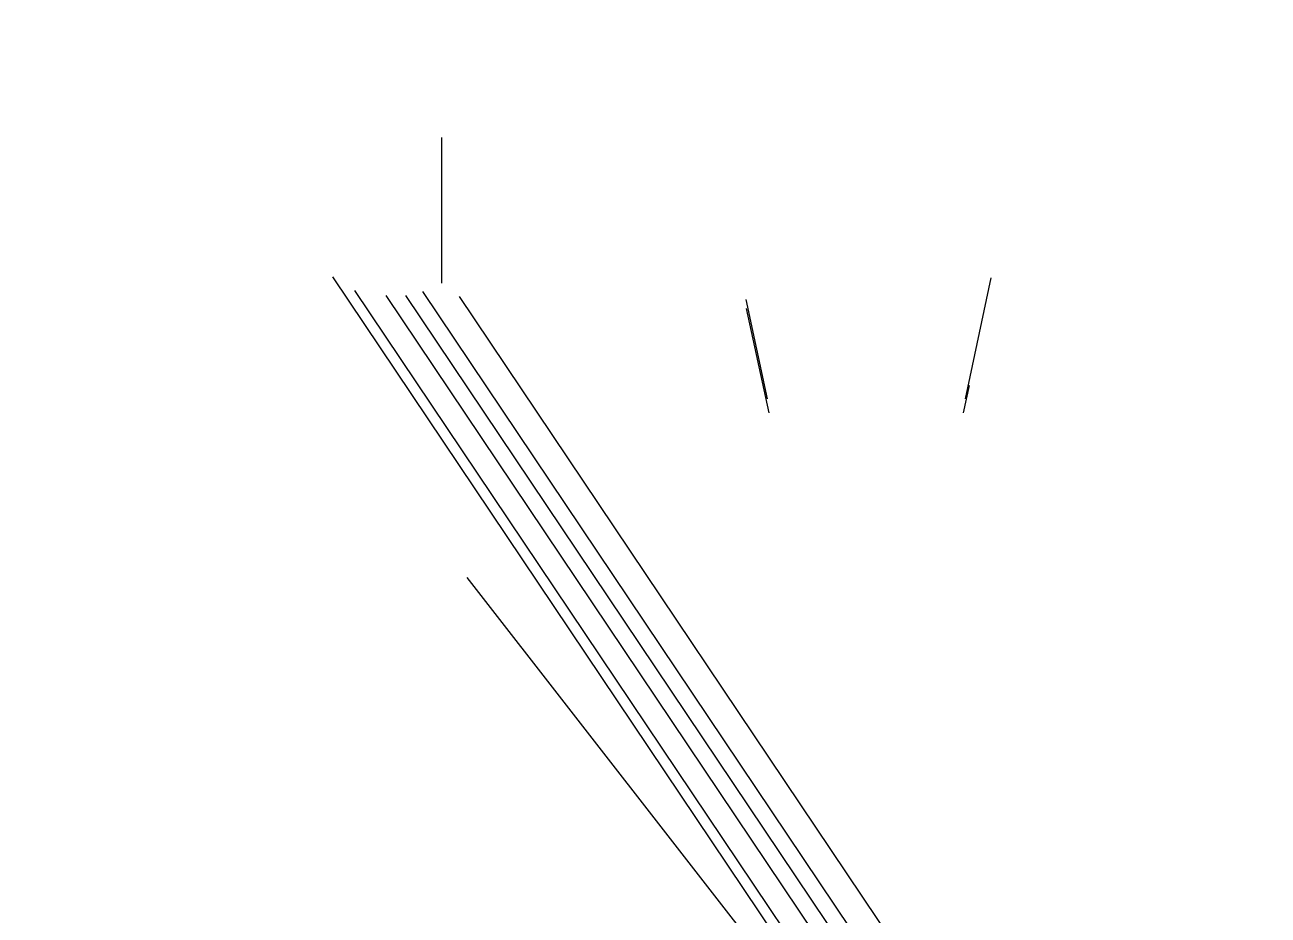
# Model space of a CAD drawing. Extents: x 0 to 16296672895, y -37409619871 to 0.
# Drawn here: x 16296672245.58 to 16296672261.1, y -37409617602.96 to -37409617591.85 of the extents above; entities that cross this region are included whole.
import ezdxf

# ---------------------------------------------------------------- set-up
doc = ezdxf.new("R2010")
doc.units = 0
doc.header["$LTSCALE"] = 10
doc.header["$MEASUREMENT"] = 0
doc.layers.add('1', color=7, linetype='CONTINUOUS')

msp = doc.modelspace()

# ---------------------------------------------------------------- linework, layer by layer
at = {"layer": '1', "color": 7, "linetype": 'Continuous'}
for p, q in [((16296672250.78133, -37409617593.253441), (16296672250.78133, -37409617595.072777)), ((16296672257.63937, -37409617595.005859), (16296672257.316339, -37409617596.51487)), ((16296672254.581329, -37409617595.27697), (16296672254.846331, -37409617596.51487)), ((16296672254.58209, -37409617595.389023), (16296672254.865459, -37409617596.692268)), ((16296672257.297199, -37409617596.692268), (16296672257.371691, -37409617596.349693))]:
    msp.add_line(p, q, dxfattribs=at)
for points in [[(16296672283.764851, -37409617554.677849, 0), (16296672278.48789, -37409617555.399452, 0), (16296672273.36227, -37409617556.660957, 0), (16296672268.46888, -37409617558.442863, 0), (16296672263.88501, -37409617560.717667, 0), (16296672259.68322, -37409617563.450317, 0), (16296672255.93029, -37409617566.598633, 0), (16296672253.06213, -37409617569.656227, 0), (16296672250.61931, -37409617572.958427, 0), (16296672248.632521, -37409617576.465538, 0), (16296672247.12711, -37409617580.134941, 0), (16296672246.28273, -37409617583.157051, 0), (16296672245.76613, -37409617586.230103, 0), (16296672245.58132, -37409617589.329514, 0), (16296672245.733259, -37409617592.429749, 0), (16296672246.22592, -37409617595.505013, 0)], [(16296672280.836559, -37409617563.885597, 0), (16296672278.46629, -37409617564.319618, 0), (16296672276.133961, -37409617564.874702, 0), (16296672273.848789, -37409617565.54866, 0), (16296672271.619789, -37409617566.338821, 0), (16296672269.45575, -37409617567.242073, 0), (16296672267.365231, -37409617568.25486, 0), (16296672265.356461, -37409617569.373169, 0), (16296672263.43738, -37409617570.59259, 0), (16296672261.615561, -37409617571.908318, 0), (16296672259.89819, -37409617573.315163, 0), (16296672258.292049, -37409617574.807549, 0), (16296672256.803471, -37409617576.379608, 0), (16296672255.438339, -37409617578.025139, 0), (16296672254.20204, -37409617579.737633, 0), (16296672253.099449, -37409617581.510338, 0), (16296672252.13492, -37409617583.336258, 0), (16296672251.31226, -37409617585.208191, 0), (16296672250.63471, -37409617587.118736, 0), (16296672250.10494, -37409617589.060364, 0), (16296672249.72506, -37409617591.025414, 0), (16296672249.496559, -37409617593.006119, 0), (16296672249.42033, -37409617594.994667, 0)], [(16296672280.888741, -37409617564.278473, 0), (16296672278.535419, -37409617564.709373, 0), (16296672276.21978, -37409617565.260468, 0), (16296672273.950951, -37409617565.929573, 0), (16296672271.737881, -37409617566.714058, 0), (16296672269.589319, -37409617567.610817, 0), (16296672267.513729, -37409617568.616333, 0), (16296672265.51932, -37409617569.726608, 0), (16296672263.613951, -37409617570.937279, 0), (16296672261.80514, -37409617572.243568, 0), (16296672260.100031, -37409617573.640312, 0), (16296672258.505341, -37409617575.122002, 0), (16296672257.02739, -37409617576.682793, 0), (16296672255.67198, -37409617578.316521, 0), (16296672254.444481, -37409617580.016739, 0), (16296672253.349739, -37409617581.776741, 0), (16296672252.392059, -37409617583.589577, 0), (16296672251.57523, -37409617585.448097, 0), (16296672250.90247, -37409617587.344963, 0), (16296672250.37644, -37409617589.272682, 0), (16296672249.99922, -37409617591.223663, 0), (16296672249.772289, -37409617593.190193, 0), (16296672249.696541, -37409617595.164513, 0)], [(16296672280.962021, -37409617564.656281, 0), (16296672278.632681, -37409617565.082787, 0), (16296672276.34063, -37409617565.628258, 0), (16296672274.094919, -37409617566.29055, 0), (16296672271.9044, -37409617567.067039, 0), (16296672269.777731, -37409617567.954674, 0), (16296672267.723289, -37409617568.949944, 0), (16296672265.749189, -37409617570.048897, 0), (16296672263.863239, -37409617571.247238, 0), (16296672262.072849, -37409617572.540207, 0), (16296672260.385111, -37409617573.922729, 0), (16296672258.806681, -37409617575.389328, 0), (16296672257.343781, -37409617576.934212, 0), (16296672256.00219, -37409617578.551292, 0), (16296672254.787201, -37409617580.234192, 0), (16296672253.7036, -37409617581.976257, 0), (16296672252.75568, -37409617583.77063, 0), (16296672251.94717, -37409617585.610207, 0), (16296672251.281269, -37409617587.487747, 0), (16296672250.760599, -37409617589.395828, 0), (16296672250.38722, -37409617591.326927, 0), (16296672250.1626, -37409617593.273422, 0), (16296672250.087629, -37409617595.227631, 0)], [(16296672281.00769, -37409617564.852371, 0), (16296672278.693291, -37409617565.276138, 0), (16296672276.415939, -37409617565.818123, 0), (16296672274.184629, -37409617566.476158, 0), (16296672272.00816, -37409617567.247673, 0), (16296672269.89513, -37409617568.129608, 0), (16296672267.85387, -37409617569.118477, 0), (16296672265.892441, -37409617570.210403, 0), (16296672264.018579, -37409617571.401047, 0), (16296672262.239679, -37409617572.685738, 0), (16296672260.562771, -37409617574.059387, 0), (16296672258.994459, -37409617575.516571, 0), (16296672257.540939, -37409617577.051552, 0), (16296672256.207951, -37409617578.658257, 0), (16296672255.00075, -37409617580.33036, 0), (16296672253.92411, -37409617582.061256, 0), (16296672252.982269, -37409617583.844116, 0), (16296672252.178949, -37409617585.671898, 0), (16296672251.517321, -37409617587.537392, 0), (16296672250.99999, -37409617589.433243, 0), (16296672250.629, -37409617591.351952, 0), (16296672250.405821, -37409617593.285957, 0), (16296672250.331329, -37409617595.227631, 0)], [(16296672281.09201, -37409617565.059608, 0), (16296672278.805201, -37409617565.478333, 0), (16296672276.555, -37409617566.013847, 0), (16296672274.350281, -37409617566.664047, 0), (16296672272.19976, -37409617567.426361, 0), (16296672270.111919, -37409617568.297783, 0), (16296672268.09499, -37409617569.274872, 0), (16296672266.15694, -37409617570.353783, 0), (16296672264.30542, -37409617571.530243, 0), (16296672262.54772, -37409617572.799599, 0), (16296672260.8908, -37409617574.156883, 0), (16296672259.34119, -37409617575.596687, 0), (16296672257.905001, -37409617577.113373, 0), (16296672256.5879, -37409617578.700928, 0), (16296672255.39509, -37409617580.353104, 0), (16296672254.33128, -37409617582.063362, 0), (16296672253.400669, -37409617583.824966, 0), (16296672252.60692, -37409617585.630959, 0), (16296672251.95318, -37409617587.47422, 0), (16296672251.44202, -37409617589.347473, 0), (16296672251.075451, -37409617591.243301, 0), (16296672250.854931, -37409617593.154259, 0), (16296672250.78133, -37409617595.072777, 0)], [(16296672281.103531, -37409617565.213501, 0), (16296672278.820499, -37409617565.631531, 0), (16296672276.574011, -37409617566.166161, 0), (16296672274.372931, -37409617566.815292, 0), (16296672272.22596, -37409617567.576347, 0), (16296672270.14155, -37409617568.446327, 0), (16296672268.127951, -37409617569.421806, 0), (16296672266.1931, -37409617570.498932, 0), (16296672264.344629, -37409617571.673447, 0), (16296672262.58983, -37409617572.940727, 0), (16296672260.93564, -37409617574.295761, 0), (16296672259.38859, -37409617575.733208, 0), (16296672257.95476, -37409617577.247383, 0), (16296672256.639839, -37409617578.832321, 0), (16296672255.448999, -37409617580.481773, 0), (16296672254.38694, -37409617582.189209, 0), (16296672253.457861, -37409617583.947906, 0), (16296672252.66543, -37409617585.750923, 0), (16296672252.01276, -37409617587.591141, 0), (16296672251.502439, -37409617589.461304, 0), (16296672251.13648, -37409617591.354012, 0), (16296672250.91633, -37409617593.26181, 0), (16296672250.84285, -37409617595.17717, 0)], [(16296672281.133381, -37409617565.403267, 0), (16296672278.860109, -37409617565.819519, 0), (16296672276.62323, -37409617566.351868, 0), (16296672274.43158, -37409617566.998207, 0), (16296672272.293791, -37409617567.756012, 0), (16296672270.2183, -37409617568.622276, 0), (16296672268.21332, -37409617569.593582, 0), (16296672266.286739, -37409617570.6661, 0), (16296672264.44618, -37409617571.835587, 0), (16296672262.698891, -37409617573.09745, 0), (16296672261.051781, -37409617574.446693, 0), (16296672259.511339, -37409617575.877983, 0), (16296672258.083651, -37409617577.385681, 0), (16296672256.774349, -37409617578.963837, 0), (16296672255.58861, -37409617580.606216, 0), (16296672254.531099, -37409617582.306374, 0), (16296672253.605989, -37409617584.057541, 0), (16296672252.81695, -37409617585.852837, 0), (16296672252.16707, -37409617587.685188, 0), (16296672251.658939, -37409617589.54734, 0), (16296672251.29454, -37409617591.431961, 0), (16296672251.075331, -37409617593.331596, 0), (16296672251.002159, -37409617595.238762, 0)], [(16296672245.69124, -37409617591.582512, 0), (16296672245.714609, -37409617591.901993, 0), (16296672245.74157, -37409617592.221283, 0), (16296672245.77211, -37409617592.540337, 0), (16296672245.80624, -37409617592.859169, 0), (16296672245.843941, -37409617593.177719, 0), (16296672245.885229, -37409617593.495979, 0), (16296672245.93008, -37409617593.813911, 0), (16296672245.97851, -37409617594.131477, 0), (16296672246.0305, -37409617594.448692, 0), (16296672246.08606, -37409617594.765488, 0), (16296672246.14517, -37409617595.081848, 0), (16296672246.20783, -37409617595.397758, 0), (16296672246.27404, -37409617595.713173, 0), (16296672246.34379, -37409617596.028084, 0), (16296672246.41707, -37409617596.342453, 0), (16296672246.493879, -37409617596.65625, 0), (16296672246.574221, -37409617596.96946, 0), (16296672246.65807, -37409617597.282051, 0), (16296672246.74543, -37409617597.593987, 0), (16296672246.83629, -37409617597.905273, 0), (16296672246.930639, -37409617598.215843, 0), (16296672247.028481, -37409617598.525703, 0), (16296672247.129789, -37409617598.834793, 0), (16296672247.234579, -37409617599.14312, 0), (16296672247.342819, -37409617599.450638, 0), (16296672247.45451, -37409617599.757332, 0), (16296672247.569639, -37409617600.063171, 0), (16296672247.68821, -37409617600.368134, 0), (16296672247.8102, -37409617600.672173, 0), (16296672247.935591, -37409617600.975288, 0), (16296672248.06439, -37409617601.277451, 0), (16296672248.196581, -37409617601.578621, 0), (16296672248.33214, -37409617601.878777, 0), (16296672248.471069, -37409617602.177917, 0), (16296672248.61335, -37409617602.47599, 0), (16296672248.75898, -37409617602.772972, 0), (16296672248.90794, -37409617603.068848, 0)], [(16296672250.84959, -37409617591.748337, 0), (16296672250.82604, -37409617591.931412, 0), (16296672250.80382, -37409617592.114601, 0), (16296672250.782949, -37409617592.297897, 0), (16296672250.76342, -37409617592.481293, 0), (16296672250.74523, -37409617592.664787, 0), (16296672250.72839, -37409617592.848358, 0), (16296672250.712891, -37409617593.032013, 0), (16296672250.69874, -37409617593.215736, 0), (16296672250.68594, -37409617593.399529, 0), (16296672250.67448, -37409617593.583382, 0), (16296672250.66437, -37409617593.767288, 0), (16296672250.6556, -37409617593.951241, 0), (16296672250.64819, -37409617594.135231, 0), (16296672250.64212, -37409617594.31926, 0), (16296672250.6374, -37409617594.503311, 0), (16296672250.634029, -37409617594.687378, 0), (16296672250.63201, -37409617594.87146, 0), (16296672250.63133, -37409617595.055557, 0)], [(16296672250.76852, -37409617591.815163, 0), (16296672250.75794, -37409617591.894913, 0), (16296672250.74761, -37409617591.97467, 0), (16296672250.737539, -37409617592.054451, 0), (16296672250.72772, -37409617592.134247, 0), (16296672250.718161, -37409617592.214081, 0), (16296672250.708851, -37409617592.29393, 0), (16296672250.6998, -37409617592.373787, 0), (16296672250.691, -37409617592.453682, 0), (16296672250.682449, -37409617592.533577, 0), (16296672250.67416, -37409617592.613503, 0), (16296672250.666121, -37409617592.693443, 0), (16296672250.65834, -37409617592.773399, 0), (16296672250.65082, -37409617592.853371, 0), (16296672250.643539, -37409617592.933357, 0), (16296672250.63652, -37409617593.013359, 0), (16296672250.629761, -37409617593.093384, 0), (16296672250.623249, -37409617593.173424, 0), (16296672250.617001, -37409617593.253464, 0), (16296672250.611, -37409617593.333519, 0), (16296672250.605261, -37409617593.413589, 0), (16296672250.59977, -37409617593.493683, 0), (16296672250.59454, -37409617593.573769, 0), (16296672250.58956, -37409617593.65387, 0), (16296672250.584829, -37409617593.733994, 0), (16296672250.58036, -37409617593.814117, 0), (16296672250.576151, -37409617593.894249, 0), (16296672250.572189, -37409617593.974403, 0), (16296672250.568489, -37409617594.054543, 0), (16296672250.565041, -37409617594.134697, 0), (16296672250.56185, -37409617594.214867, 0), (16296672250.55891, -37409617594.295036, 0), (16296672250.556231, -37409617594.375221, 0), (16296672250.55381, -37409617594.455406, 0), (16296672250.55164, -37409617594.535599, 0), (16296672250.549721, -37409617594.615791, 0), (16296672250.548059, -37409617594.695992, 0), (16296672250.546659, -37409617594.776192, 0), (16296672250.545509, -37409617594.8564, 0), (16296672250.544609, -37409617594.9366, 0), (16296672250.54397, -37409617595.016808, 0), (16296672250.543591, -37409617595.097023, 0), (16296672250.543461, -37409617595.177231, 0)], [(16296672250.809509, -37409617592.065872, 0), (16296672250.808399, -37409617592.089607, 0), (16296672250.80731, -37409617592.11335, 0), (16296672250.806231, -37409617592.137093, 0), (16296672250.805189, -37409617592.160843, 0), (16296672250.804159, -37409617592.184578, 0), (16296672250.80316, -37409617592.208321, 0), (16296672250.802179, -37409617592.232063, 0), (16296672250.80122, -37409617592.255814, 0), (16296672250.80028, -37409617592.279549, 0), (16296672250.79937, -37409617592.303299, 0), (16296672250.798479, -37409617592.327042, 0), (16296672250.797609, -37409617592.350792, 0), (16296672250.79677, -37409617592.374527, 0), (16296672250.79594, -37409617592.398277, 0), (16296672250.795139, -37409617592.422043, 0), (16296672250.794359, -37409617592.445793, 0), (16296672250.79361, -37409617592.469528, 0), (16296672250.792879, -37409617592.493279, 0), (16296672250.79217, -37409617592.517029, 0), (16296672250.791479, -37409617592.540779, 0), (16296672250.79081, -37409617592.564537, 0), (16296672250.790171, -37409617592.588287, 0), (16296672250.789551, -37409617592.612038, 0), (16296672250.78895, -37409617592.635788, 0), (16296672250.78838, -37409617592.659538, 0), (16296672250.787821, -37409617592.683296, 0), (16296672250.7873, -37409617592.707047, 0), (16296672250.786791, -37409617592.730797, 0), (16296672250.786301, -37409617592.754547, 0), (16296672250.785839, -37409617592.778313, 0), (16296672250.7854, -37409617592.802063, 0), (16296672250.784981, -37409617592.825821, 0), (16296672250.78459, -37409617592.849579, 0), (16296672250.78422, -37409617592.873329, 0), (16296672250.783871, -37409617592.897087, 0), (16296672250.783541, -37409617592.920853, 0), (16296672250.783239, -37409617592.944603, 0), (16296672250.782961, -37409617592.968353, 0), (16296672250.7827, -37409617592.992111, 0), (16296672250.782459, -37409617593.015869, 0), (16296672250.78224, -37409617593.039627, 0), (16296672250.782049, -37409617593.063377, 0), (16296672250.781879, -37409617593.087143, 0), (16296672250.78174, -37409617593.110893, 0), (16296672250.78161, -37409617593.134651, 0), (16296672250.781509, -37409617593.158409, 0), (16296672250.781429, -37409617593.182167, 0), (16296672250.78138, -37409617593.205917, 0), (16296672250.78134, -37409617593.229683, 0), (16296672250.78133, -37409617593.253441, 0)], [(16296672250.785641, -37409617592.273888, 0), (16296672250.78587, -37409617592.275864, 0), (16296672250.786091, -37409617592.277847, 0), (16296672250.78631, -37409617592.279823, 0), (16296672250.78653, -37409617592.281807, 0), (16296672250.786751, -37409617592.283783, 0), (16296672250.78697, -37409617592.285767, 0), (16296672250.787189, -37409617592.287743, 0), (16296672250.787411, -37409617592.289726, 0), (16296672250.78763, -37409617592.291702, 0), (16296672250.787849, -37409617592.293678, 0), (16296672250.78808, -37409617592.295662, 0), (16296672250.7883, -37409617592.297638, 0), (16296672250.788521, -37409617592.299622, 0), (16296672250.78874, -37409617592.301598, 0), (16296672250.78896, -37409617592.303581, 0), (16296672250.78919, -37409617592.305557, 0), (16296672250.78941, -37409617592.307541, 0), (16296672250.789631, -37409617592.309517, 0), (16296672250.78985, -37409617592.311493, 0), (16296672250.790079, -37409617592.313477, 0), (16296672250.7903, -37409617592.315453, 0), (16296672250.790529, -37409617592.317436, 0), (16296672250.790751, -37409617592.319412, 0), (16296672250.79097, -37409617592.321404, 0), (16296672250.791189, -37409617592.323372, 0), (16296672250.79142, -37409617592.325348, 0), (16296672250.791639, -37409617592.327332, 0), (16296672250.79187, -37409617592.329308, 0), (16296672250.792089, -37409617592.331291, 0), (16296672250.79232, -37409617592.333267, 0), (16296672250.79254, -37409617592.335251, 0), (16296672250.79277, -37409617592.337227, 0), (16296672250.79299, -37409617592.339203, 0), (16296672250.793221, -37409617592.341187, 0), (16296672250.79344, -37409617592.343163, 0), (16296672250.793671, -37409617592.345154, 0), (16296672250.79389, -37409617592.347122, 0), (16296672250.794121, -37409617592.349098, 0), (16296672250.79435, -37409617592.351082, 0), (16296672250.794571, -37409617592.353058, 0), (16296672250.7948, -37409617592.355042, 0), (16296672250.795031, -37409617592.357018, 0), (16296672250.79525, -37409617592.358994, 0), (16296672250.795481, -37409617592.360977, 0), (16296672250.79571, -37409617592.362953, 0), (16296672250.795931, -37409617592.364937, 0), (16296672250.79616, -37409617592.366913, 0), (16296672250.796391, -37409617592.368889, 0), (16296672250.796619, -37409617592.370872, 0), (16296672250.796841, -37409617592.372849, 0)], [(16296672257.63937, -37409617595.005859, 0), (16296672257.54648, -37409617594.552673, 0), (16296672257.280569, -37409617594.128937, 0), (16296672256.876261, -37409617593.783211, 0), (16296672256.381729, -37409617593.551682, 0), (16296672255.339769, -37409617593.507851, 0), (16296672254.902309, -37409617593.701279, 0), (16296672254.58857, -37409617594.019478, 0)], [(16296672254.581329, -37409617595.27697, 0), (16296672254.58317, -37409617594.807961, 0), (16296672254.584869, -37409617594.533417, 0), (16296672254.586679, -37409617594.272163, 0), (16296672254.58857, -37409617594.019478, 0)], [(16296672249.42033, -37409617594.994667, 0), (16296672249.496679, -37409617596.983177, 0), (16296672249.725309, -37409617598.963829, 0), (16296672250.105301, -37409617600.92881, 0), (16296672250.63517, -37409617602.870377, 0), (16296672251.312811, -37409617604.780853, 0), (16296672252.135559, -37409617606.65271, 0), (16296672253.10017, -37409617608.478554, 0), (16296672254.202829, -37409617610.251167, 0), (16296672255.43919, -37409617611.963593, 0), (16296672256.804371, -37409617613.609032, 0), (16296672258.29299, -37409617615.181023, 0), (16296672259.89916, -37409617616.673317, 0), (16296672261.61655, -37409617618.080078, 0), (16296672263.438391, -37409617619.395721, 0), (16296672265.35747, -37409617620.615067, 0), (16296672267.36624, -37409617621.733299, 0), (16296672269.456751, -37409617622.746002, 0), (16296672271.62077, -37409617623.649193, 0), (16296672273.849751, -37409617624.439293, 0), (16296672276.13489, -37409617625.113167, 0), (16296672278.46718, -37409617625.668198, 0), (16296672280.83741, -37409617626.102173, 0)], [(16296672257.63937, -37409617595.005859, 0), (16296672257.631941, -37409617595.131172, 0), (16296672257.61585, -37409617595.226768, 0)], [(16296672249.696541, -37409617595.164513, 0), (16296672249.772289, -37409617597.138832, 0), (16296672249.99922, -37409617599.105362, 0), (16296672250.37644, -37409617601.056343, 0), (16296672250.90247, -37409617602.984062, 0), (16296672251.57523, -37409617604.880928, 0), (16296672252.392059, -37409617606.739441, 0), (16296672253.349739, -37409617608.552277, 0), (16296672254.444481, -37409617610.312279, 0), (16296672255.67198, -37409617612.012497, 0), (16296672257.02739, -37409617613.646233, 0), (16296672258.505341, -37409617615.207024, 0), (16296672260.100031, -37409617616.688713, 0), (16296672261.80514, -37409617618.085457, 0), (16296672263.613951, -37409617619.391739, 0), (16296672265.51932, -37409617620.602417, 0), (16296672267.513729, -37409617621.712692, 0), (16296672269.589319, -37409617622.718201, 0), (16296672271.737881, -37409617623.614967, 0), (16296672273.950951, -37409617624.399452, 0), (16296672276.21978, -37409617625.068558, 0), (16296672278.535419, -37409617625.619652, 0), (16296672280.888741, -37409617626.050537, 0)], [(16296672250.63133, -37409617595.055557, 0), (16296672250.649811, -37409617596.01915, 0), (16296672250.705231, -37409617596.981796, 0), (16296672250.797529, -37409617597.942543, 0), (16296672250.92664, -37409617598.900429, 0), (16296672251.0924, -37409617599.85453, 0), (16296672251.29467, -37409617600.803886, 0), (16296672251.533251, -37409617601.747589, 0), (16296672251.80789, -37409617602.684677, 0), (16296672252.11833, -37409617603.614227, 0)], [(16296672250.78133, -37409617595.072777, 0), (16296672250.78145, -37409617595.151367, 0), (16296672250.78182, -37409617595.229973, 0), (16296672250.78244, -37409617595.308563, 0), (16296672250.7833, -37409617595.387138, 0), (16296672250.78442, -37409617595.465729, 0), (16296672250.78577, -37409617595.544312, 0), (16296672250.78738, -37409617595.622887, 0), (16296672250.78923, -37409617595.701469, 0), (16296672250.791321, -37409617595.780037, 0), (16296672250.793671, -37409617595.858597, 0), (16296672250.796261, -37409617595.937172, 0), (16296672250.799101, -37409617596.015717, 0), (16296672250.802179, -37409617596.094276, 0), (16296672250.80551, -37409617596.172821, 0), (16296672250.80909, -37409617596.251358, 0), (16296672250.81291, -37409617596.329887, 0), (16296672250.81698, -37409617596.408409, 0), (16296672250.821301, -37409617596.486923, 0), (16296672250.825871, -37409617596.565422, 0), (16296672250.830681, -37409617596.643913, 0), (16296672250.83573, -37409617596.722397, 0), (16296672250.84104, -37409617596.800873, 0), (16296672250.84659, -37409617596.879333, 0), (16296672250.852381, -37409617596.957771, 0), (16296672250.858419, -37409617597.036209, 0), (16296672250.86471, -37409617597.114632, 0), (16296672250.87125, -37409617597.193039, 0), (16296672250.878031, -37409617597.271439, 0), (16296672250.88505, -37409617597.349823, 0), (16296672250.89233, -37409617597.428177, 0), (16296672250.899851, -37409617597.506531, 0), (16296672250.90761, -37409617597.584862, 0), (16296672250.915621, -37409617597.663177, 0), (16296672250.92388, -37409617597.741478, 0), (16296672250.932381, -37409617597.819763, 0), (16296672250.94113, -37409617597.898033, 0), (16296672250.950121, -37409617597.976273, 0), (16296672250.95936, -37409617598.054497, 0), (16296672250.968849, -37409617598.132713, 0), (16296672250.97858, -37409617598.210892, 0), (16296672250.98856, -37409617598.289047, 0), (16296672250.998779, -37409617598.367203, 0), (16296672251.009251, -37409617598.44532, 0), (16296672251.01996, -37409617598.523422, 0), (16296672251.03092, -37409617598.601501, 0), (16296672251.04212, -37409617598.67955, 0), (16296672251.05357, -37409617598.757584, 0), (16296672251.06526, -37409617598.835587, 0), (16296672251.0772, -37409617598.913567, 0), (16296672251.08938, -37409617598.991524, 0)], [(16296672250.087629, -37409617595.227631, 0), (16296672250.1626, -37409617597.181831, 0), (16296672250.38722, -37409617599.128326, 0), (16296672250.760599, -37409617601.059433, 0), (16296672251.281269, -37409617602.967506, 0), (16296672251.94717, -37409617604.845047, 0), (16296672252.75568, -37409617606.684624, 0), (16296672253.7036, -37409617608.478996, 0), (16296672254.787201, -37409617610.221062, 0), (16296672256.00219, -37409617611.903961, 0), (16296672257.343781, -37409617613.521042, 0), (16296672258.806681, -37409617615.065933, 0), (16296672260.385111, -37409617616.532516, 0), (16296672262.072849, -37409617617.915039, 0), (16296672263.863239, -37409617619.208023, 0), (16296672265.749189, -37409617620.406357, 0), (16296672267.723289, -37409617621.505333, 0), (16296672269.777731, -37409617622.500587, 0), (16296672271.9044, -37409617623.388206, 0), (16296672274.094919, -37409617624.164703, 0), (16296672276.34063, -37409617624.827003, 0), (16296672278.632681, -37409617625.372467, 0), (16296672280.962021, -37409617625.798981, 0)], [(16296672250.331329, -37409617595.227631, 0), (16296672250.405821, -37409617597.169296, 0), (16296672250.629, -37409617599.103302, 0), (16296672250.99999, -37409617601.022018, 0), (16296672251.517321, -37409617602.917862, 0), (16296672252.178949, -37409617604.783363, 0), (16296672252.982269, -37409617606.611137, 0), (16296672253.92411, -37409617608.393997, 0), (16296672255.00075, -37409617610.124893, 0), (16296672256.207951, -37409617611.796997, 0), (16296672257.540939, -37409617613.403702, 0), (16296672258.994459, -37409617614.938683, 0), (16296672260.562771, -37409617616.395866, 0), (16296672262.239679, -37409617617.769524, 0), (16296672264.018579, -37409617619.054199, 0), (16296672265.892441, -37409617620.24485, 0), (16296672267.85387, -37409617621.336769, 0), (16296672269.89513, -37409617622.325653, 0), (16296672272.00816, -37409617623.207588, 0), (16296672274.184629, -37409617623.979103, 0), (16296672276.415939, -37409617624.637138, 0), (16296672278.693291, -37409617625.179123, 0), (16296672281.00769, -37409617625.602882, 0)], [(16296672250.543461, -37409617595.177231, 0), (16296672250.617531, -37409617597.107986, 0), (16296672250.83946, -37409617599.031128, 0), (16296672251.208361, -37409617600.939056, 0), (16296672251.72278, -37409617602.824249, 0), (16296672252.380699, -37409617604.67926, 0), (16296672253.179501, -37409617606.496773, 0), (16296672254.116051, -37409617608.269608, 0), (16296672255.186649, -37409617609.990784, 0), (16296672256.38706, -37409617611.653488, 0), (16296672257.712561, -37409617613.251167, 0), (16296672259.157909, -37409617614.777519, 0), (16296672260.7174, -37409617616.226517, 0), (16296672262.38489, -37409617617.592453, 0), (16296672264.15379, -37409617618.869911, 0), (16296672266.01713, -37409617620.053871, 0), (16296672267.967541, -37409617621.139664, 0), (16296672269.99733, -37409617622.122978, 0), (16296672272.09848, -37409617622.999947, 0), (16296672274.26272, -37409617623.767128, 0), (16296672276.481489, -37409617624.421478, 0), (16296672278.74604, -37409617624.960403, 0), (16296672281.04744, -37409617625.381798, 0)], [(16296672250.84285, -37409617595.17717, 0), (16296672250.842951, -37409617595.248718, 0), (16296672250.84326, -37409617595.320259, 0), (16296672250.843769, -37409617595.3918, 0), (16296672250.844481, -37409617595.463341, 0), (16296672250.845409, -37409617595.534882, 0), (16296672250.846531, -37409617595.606422, 0), (16296672250.84786, -37409617595.677963, 0), (16296672250.8494, -37409617595.749489, 0), (16296672250.851139, -37409617595.821022, 0), (16296672250.85309, -37409617595.892548, 0), (16296672250.85524, -37409617595.964073, 0), (16296672250.85759, -37409617596.035583, 0), (16296672250.860161, -37409617596.107101, 0), (16296672250.862921, -37409617596.178596, 0), (16296672250.865891, -37409617596.250107, 0), (16296672250.869061, -37409617596.321609, 0), (16296672250.87244, -37409617596.393097, 0), (16296672250.87603, -37409617596.464577, 0), (16296672250.87981, -37409617596.536057, 0), (16296672250.88381, -37409617596.607529, 0), (16296672250.88801, -37409617596.678993, 0), (16296672250.89241, -37409617596.750443, 0), (16296672250.897011, -37409617596.821877, 0), (16296672250.901831, -37409617596.893318, 0), (16296672250.906839, -37409617596.964737, 0), (16296672250.91206, -37409617597.036163, 0), (16296672250.91749, -37409617597.107567, 0), (16296672250.92312, -37409617597.178963, 0), (16296672250.928949, -37409617597.250343, 0), (16296672250.93499, -37409617597.321716, 0), (16296672250.941231, -37409617597.393082, 0), (16296672250.94768, -37409617597.464432, 0), (16296672250.95433, -37409617597.535767, 0), (16296672250.96118, -37409617597.607094, 0), (16296672250.968241, -37409617597.678398, 0), (16296672250.97551, -37409617597.749687, 0), (16296672250.982981, -37409617597.820976, 0), (16296672250.99065, -37409617597.892242, 0), (16296672250.99852, -37409617597.963493, 0), (16296672251.006599, -37409617598.034729, 0), (16296672251.014879, -37409617598.105957, 0), (16296672251.023371, -37409617598.177162, 0), (16296672251.032061, -37409617598.248337, 0), (16296672251.04096, -37409617598.319519, 0), (16296672251.05006, -37409617598.390671, 0), (16296672251.059361, -37409617598.461807, 0), (16296672251.068871, -37409617598.532928, 0), (16296672251.078581, -37409617598.604027, 0), (16296672251.08849, -37409617598.67511, 0), (16296672251.09861, -37409617598.746178, 0)], [(16296672251.002159, -37409617595.238747, 0), (16296672251.075331, -37409617597.14592, 0), (16296672251.29455, -37409617599.045563, 0), (16296672251.658939, -37409617600.930183, 0), (16296672252.16707, -37409617602.792328, 0), (16296672252.81695, -37409617604.624672, 0), (16296672253.605989, -37409617606.419983, 0), (16296672254.531099, -37409617608.17115, 0), (16296672255.58861, -37409617609.871277, 0), (16296672256.774349, -37409617611.513672, 0), (16296672258.083651, -37409617613.091843, 0), (16296672259.511339, -37409617614.599533, 0), (16296672261.051781, -37409617616.030823, 0), (16296672262.698891, -37409617617.380058, 0), (16296672264.44618, -37409617618.641907, 0), (16296672266.286739, -37409617619.811409, 0), (16296672268.21332, -37409617620.883926, 0), (16296672270.2183, -37409617621.855232, 0), (16296672272.293791, -37409617622.721497, 0), (16296672274.43157, -37409617623.479286, 0), (16296672276.62323, -37409617624.125641, 0), (16296672278.860109, -37409617624.65799, 0), (16296672281.133381, -37409617625.074226, 0)], [(16296672257.316339, -37409617596.51487, 0), (16296672257.3139, -37409617596.451347, 0), (16296672257.306601, -37409617596.388077, 0), (16296672257.29446, -37409617596.325302, 0), (16296672257.27754, -37409617596.263283, 0), (16296672257.25589, -37409617596.202248, 0), (16296672257.22961, -37409617596.142464, 0), (16296672257.198799, -37409617596.084129, 0), (16296672257.16357, -37409617596.027496, 0), (16296672257.124081, -37409617595.972794, 0), (16296672257.080469, -37409617595.920227, 0), (16296672257.032921, -37409617595.870018, 0), (16296672256.981609, -37409617595.822342, 0), (16296672256.92675, -37409617595.777397, 0), (16296672256.868549, -37409617595.735367, 0), (16296672256.807249, -37409617595.696419, 0), (16296672256.74308, -37409617595.660698, 0), (16296672256.6763, -37409617595.628349, 0), (16296672256.60717, -37409617595.599487, 0), (16296672256.535971, -37409617595.574257, 0), (16296672256.462971, -37409617595.552727, 0), (16296672256.38846, -37409617595.535004, 0), (16296672256.31275, -37409617595.521133, 0), (16296672256.23612, -37409617595.511192, 0), (16296672256.15888, -37409617595.505211, 0), (16296672256.081329, -37409617595.503212, 0), (16296672256.00378, -37409617595.505211, 0), (16296672255.92654, -37409617595.511192, 0), (16296672255.849911, -37409617595.521133, 0), (16296672255.7742, -37409617595.535004, 0), (16296672255.69969, -37409617595.552727, 0), (16296672255.626699, -37409617595.574257, 0), (16296672255.55549, -37409617595.599487, 0), (16296672255.486361, -37409617595.628349, 0), (16296672255.41958, -37409617595.660698, 0), (16296672255.35541, -37409617595.696419, 0), (16296672255.294109, -37409617595.735367, 0), (16296672255.23591, -37409617595.777397, 0), (16296672255.181049, -37409617595.822342, 0), (16296672255.12974, -37409617595.870018, 0), (16296672255.08219, -37409617595.920227, 0), (16296672255.03858, -37409617595.972794, 0), (16296672254.99909, -37409617596.027496, 0), (16296672254.963869, -37409617596.084129, 0), (16296672254.93305, -37409617596.142464, 0), (16296672254.906771, -37409617596.202248, 0), (16296672254.88513, -37409617596.263283, 0), (16296672254.8682, -37409617596.325302, 0), (16296672254.85606, -37409617596.388077, 0), (16296672254.848761, -37409617596.451347, 0), (16296672254.846331, -37409617596.51487, 0)], [(16296672257.21736, -37409617596.622772, 0), (16296672257.21512, -37409617596.564339, 0), (16296672257.208401, -37409617596.506142, 0), (16296672257.197241, -37409617596.448402, 0), (16296672257.181669, -37409617596.39135, 0), (16296672257.16176, -37409617596.335213, 0), (16296672257.137581, -37409617596.280197, 0), (16296672257.10924, -37409617596.226547, 0), (16296672257.076839, -37409617596.174461, 0), (16296672257.04051, -37409617596.124153, 0), (16296672257.000401, -37409617596.07579, 0), (16296672256.956659, -37409617596.029602, 0), (16296672256.90946, -37409617595.985748, 0), (16296672256.858999, -37409617595.944412, 0), (16296672256.80546, -37409617595.905746, 0), (16296672256.749069, -37409617595.869919, 0), (16296672256.690041, -37409617595.837059, 0), (16296672256.62862, -37409617595.807297, 0), (16296672256.565029, -37409617595.780762, 0), (16296672256.499531, -37409617595.757553, 0), (16296672256.432381, -37409617595.73774, 0), (16296672256.36385, -37409617595.721428, 0), (16296672256.294201, -37409617595.708679, 0), (16296672256.223709, -37409617595.699532, 0), (16296672256.15266, -37409617595.694031, 0), (16296672256.081329, -37409617595.692192, 0), (16296672256.01, -37409617595.694031, 0), (16296672255.93895, -37409617595.699532, 0), (16296672255.86846, -37409617595.708679, 0), (16296672255.798809, -37409617595.721428, 0), (16296672255.73028, -37409617595.73774, 0), (16296672255.66313, -37409617595.757553, 0), (16296672255.59763, -37409617595.780762, 0), (16296672255.53405, -37409617595.807297, 0), (16296672255.47262, -37409617595.837059, 0), (16296672255.413589, -37409617595.869919, 0), (16296672255.357201, -37409617595.905746, 0), (16296672255.303671, -37409617595.944412, 0), (16296672255.253201, -37409617595.985748, 0), (16296672255.206011, -37409617596.029602, 0), (16296672255.16227, -37409617596.07579, 0), (16296672255.12215, -37409617596.124153, 0), (16296672255.085819, -37409617596.174461, 0), (16296672255.053419, -37409617596.226547, 0), (16296672255.02508, -37409617596.280197, 0), (16296672255.0009, -37409617596.335213, 0), (16296672254.981001, -37409617596.39135, 0), (16296672254.965429, -37409617596.448402, 0), (16296672254.95426, -37409617596.506142, 0), (16296672254.94755, -37409617596.564339, 0), (16296672254.945299, -37409617596.622772, 0)], [(16296672257.01857, -37409617596.66597, 0), (16296672257.01672, -37409617596.617767, 0), (16296672257.011181, -37409617596.569748, 0), (16296672257.00197, -37409617596.52211, 0), (16296672256.98913, -37409617596.475037, 0), (16296672256.9727, -37409617596.428726, 0), (16296672256.952749, -37409617596.383347, 0), (16296672256.929371, -37409617596.339081, 0), (16296672256.902639, -37409617596.296112, 0), (16296672256.872669, -37409617596.254593, 0), (16296672256.839569, -37409617596.214706, 0), (16296672256.80349, -37409617596.176598, 0), (16296672256.764549, -37409617596.140419, 0), (16296672256.722919, -37409617596.106308, 0), (16296672256.678749, -37409617596.074417, 0), (16296672256.632231, -37409617596.044853, 0), (16296672256.58353, -37409617596.017754, 0), (16296672256.53285, -37409617595.993187, 0), (16296672256.480391, -37409617595.971298, 0), (16296672256.42635, -37409617595.952141, 0), (16296672256.370951, -37409617595.935806, 0), (16296672256.314409, -37409617595.922348, 0), (16296672256.25695, -37409617595.911827, 0), (16296672256.198799, -37409617595.904282, 0), (16296672256.140181, -37409617595.899742, 0), (16296672256.081329, -37409617595.898232, 0), (16296672256.02248, -37409617595.899742, 0), (16296672255.96386, -37409617595.904282, 0), (16296672255.90571, -37409617595.911827, 0), (16296672255.848249, -37409617595.922348, 0), (16296672255.79171, -37409617595.935806, 0), (16296672255.736309, -37409617595.952141, 0), (16296672255.68227, -37409617595.971298, 0), (16296672255.62981, -37409617595.993187, 0), (16296672255.57913, -37409617596.017754, 0), (16296672255.53043, -37409617596.044853, 0), (16296672255.48391, -37409617596.074417, 0), (16296672255.439739, -37409617596.106308, 0), (16296672255.398109, -37409617596.140419, 0), (16296672255.359171, -37409617596.176598, 0), (16296672255.32309, -37409617596.214706, 0), (16296672255.289989, -37409617596.254593, 0), (16296672255.260019, -37409617596.296112, 0), (16296672255.23329, -37409617596.339081, 0), (16296672255.209909, -37409617596.383347, 0), (16296672255.18996, -37409617596.428726, 0), (16296672255.173531, -37409617596.475037, 0), (16296672255.16069, -37409617596.52211, 0), (16296672255.15148, -37409617596.569748, 0), (16296672255.145941, -37409617596.617767, 0), (16296672255.144091, -37409617596.66597, 0)], [(16296672256.53133, -37409617596.66597, 0), (16296672256.39953, -37409617596.405327, 0), (16296672256.08139, -37409617596.29734, 0), (16296672255.76321, -37409617596.405258, 0), (16296672255.63133, -37409617596.665878, 0)], [(16296672254.846331, -37409617596.51487, 0), (16296672254.846331, -37409617596.518433, 0), (16296672254.846359, -37409617596.522003, 0), (16296672254.846399, -37409617596.525574, 0), (16296672254.846451, -37409617596.529137, 0), (16296672254.846519, -37409617596.5327, 0), (16296672254.8466, -37409617596.53627, 0), (16296672254.846701, -37409617596.539833, 0), (16296672254.846821, -37409617596.543404, 0), (16296672254.846951, -37409617596.546959, 0), (16296672254.84709, -37409617596.550529, 0), (16296672254.84725, -37409617596.554092, 0), (16296672254.847429, -37409617596.557663, 0), (16296672254.84762, -37409617596.561218, 0), (16296672254.84783, -37409617596.564781, 0), (16296672254.848049, -37409617596.568336, 0), (16296672254.848289, -37409617596.571907, 0), (16296672254.848539, -37409617596.575462, 0), (16296672254.84881, -37409617596.579033, 0), (16296672254.8491, -37409617596.582581, 0), (16296672254.84939, -37409617596.586143, 0), (16296672254.84971, -37409617596.589699, 0), (16296672254.85004, -37409617596.593246, 0), (16296672254.85038, -37409617596.596809, 0), (16296672254.85074, -37409617596.600357, 0), (16296672254.85112, -37409617596.60392, 0), (16296672254.851509, -37409617596.607468, 0), (16296672254.851919, -37409617596.611023, 0), (16296672254.852341, -37409617596.614571, 0), (16296672254.852779, -37409617596.618118, 0), (16296672254.85323, -37409617596.621674, 0), (16296672254.853689, -37409617596.625214, 0), (16296672254.854179, -37409617596.628754, 0), (16296672254.854679, -37409617596.632301, 0), (16296672254.85519, -37409617596.635841, 0), (16296672254.855721, -37409617596.639381, 0), (16296672254.85626, -37409617596.642921, 0), (16296672254.856819, -37409617596.646446, 0), (16296672254.857389, -37409617596.649986, 0), (16296672254.857981, -37409617596.653526, 0), (16296672254.858589, -37409617596.657059, 0), (16296672254.859209, -37409617596.660591, 0), (16296672254.85984, -37409617596.664124, 0), (16296672254.860491, -37409617596.667641, 0), (16296672254.861151, -37409617596.671173, 0), (16296672254.861839, -37409617596.67469, 0), (16296672254.86253, -37409617596.678223, 0), (16296672254.863239, -37409617596.681732, 0), (16296672254.86397, -37409617596.685249, 0), (16296672254.86471, -37409617596.688759, 0), (16296672254.865459, -37409617596.692284, 0)], [(16296672254.846331, -37409617596.51487, 0), (16296672254.846889, -37409617596.517342, 0), (16296672254.847509, -37409617596.519814, 0), (16296672254.8482, -37409617596.52227, 0), (16296672254.84894, -37409617596.524727, 0), (16296672254.849751, -37409617596.527184, 0), (16296672254.85062, -37409617596.529617, 0), (16296672254.851561, -37409617596.532051, 0), (16296672254.852551, -37409617596.534477, 0), (16296672254.853609, -37409617596.536903, 0), (16296672254.854719, -37409617596.539307, 0), (16296672254.8559, -37409617596.541702, 0), (16296672254.85714, -37409617596.54409, 0), (16296672254.858431, -37409617596.546471, 0), (16296672254.859791, -37409617596.548843, 0), (16296672254.86121, -37409617596.551193, 0), (16296672254.86269, -37409617596.553543, 0), (16296672254.86422, -37409617596.55587, 0), (16296672254.86582, -37409617596.558189, 0), (16296672254.86747, -37409617596.560493, 0), (16296672254.869181, -37409617596.56279, 0), (16296672254.870951, -37409617596.565063, 0), (16296672254.87278, -37409617596.567329, 0), (16296672254.87466, -37409617596.569572, 0), (16296672254.8766, -37409617596.5718, 0), (16296672254.87859, -37409617596.57402, 0), (16296672254.88065, -37409617596.576218, 0), (16296672254.88275, -37409617596.5784, 0), (16296672254.884911, -37409617596.580559, 0), (16296672254.887131, -37409617596.582703, 0), (16296672254.8894, -37409617596.584831, 0), (16296672254.89172, -37409617596.586937, 0), (16296672254.8941, -37409617596.58902, 0), (16296672254.89653, -37409617596.591087, 0), (16296672254.89901, -37409617596.59314, 0), (16296672254.901541, -37409617596.595161, 0), (16296672254.904119, -37409617596.597168, 0), (16296672254.906759, -37409617596.599152, 0), (16296672254.909439, -37409617596.601112, 0), (16296672254.91217, -37409617596.60305, 0), (16296672254.914949, -37409617596.604973, 0), (16296672254.91778, -37409617596.606857, 0), (16296672254.92066, -37409617596.608727, 0), (16296672254.92358, -37409617596.610573, 0), (16296672254.92655, -37409617596.612389, 0), (16296672254.929569, -37409617596.614182, 0), (16296672254.932619, -37409617596.615952, 0), (16296672254.93573, -37409617596.617699, 0), (16296672254.938881, -37409617596.619423, 0), (16296672254.94207, -37409617596.621109, 0), (16296672254.945299, -37409617596.622772, 0)], [(16296672257.21736, -37409617596.622772, 0), (16296672257.220591, -37409617596.621109, 0), (16296672257.22378, -37409617596.619423, 0), (16296672257.226931, -37409617596.617699, 0), (16296672257.23004, -37409617596.615952, 0), (16296672257.233101, -37409617596.614182, 0), (16296672257.236111, -37409617596.612389, 0), (16296672257.23908, -37409617596.610573, 0), (16296672257.242001, -37409617596.608727, 0), (16296672257.244881, -37409617596.606857, 0), (16296672257.247709, -37409617596.604973, 0), (16296672257.25049, -37409617596.60305, 0), (16296672257.25322, -37409617596.601112, 0), (16296672257.255911, -37409617596.599152, 0), (16296672257.258539, -37409617596.597168, 0), (16296672257.26112, -37409617596.595161, 0), (16296672257.263651, -37409617596.59314, 0), (16296672257.26614, -37409617596.591087, 0), (16296672257.26856, -37409617596.58902, 0), (16296672257.270941, -37409617596.586937, 0), (16296672257.27326, -37409617596.584831, 0), (16296672257.27553, -37409617596.582703, 0), (16296672257.27775, -37409617596.580559, 0), (16296672257.279909, -37409617596.5784, 0), (16296672257.282021, -37409617596.576218, 0), (16296672257.284069, -37409617596.57402, 0), (16296672257.28606, -37409617596.5718, 0), (16296672257.288, -37409617596.569572, 0), (16296672257.28989, -37409617596.567329, 0), (16296672257.29171, -37409617596.565063, 0), (16296672257.29348, -37409617596.56279, 0), (16296672257.295191, -37409617596.560493, 0), (16296672257.296841, -37409617596.558189, 0), (16296672257.298441, -37409617596.55587, 0), (16296672257.299971, -37409617596.553543, 0), (16296672257.301451, -37409617596.551193, 0), (16296672257.30287, -37409617596.548843, 0), (16296672257.30423, -37409617596.546471, 0), (16296672257.305519, -37409617596.54409, 0), (16296672257.306761, -37409617596.541702, 0), (16296672257.30794, -37409617596.539307, 0), (16296672257.309059, -37409617596.536903, 0), (16296672257.31011, -37409617596.534477, 0), (16296672257.31111, -37409617596.532051, 0), (16296672257.31204, -37409617596.529617, 0), (16296672257.31291, -37409617596.527184, 0), (16296672257.313721, -37409617596.524727, 0), (16296672257.31447, -37409617596.52227, 0), (16296672257.315149, -37409617596.519814, 0), (16296672257.315769, -37409617596.517342, 0), (16296672257.316339, -37409617596.51487, 0)], [(16296672257.297199, -37409617596.692284, 0), (16296672257.297951, -37409617596.688759, 0), (16296672257.298691, -37409617596.685249, 0), (16296672257.299419, -37409617596.681732, 0), (16296672257.300131, -37409617596.678223, 0), (16296672257.300831, -37409617596.67469, 0), (16296672257.30151, -37409617596.671173, 0), (16296672257.30217, -37409617596.667641, 0), (16296672257.30282, -37409617596.664124, 0), (16296672257.303459, -37409617596.660591, 0), (16296672257.304079, -37409617596.657059, 0), (16296672257.30468, -37409617596.653526, 0), (16296672257.305269, -37409617596.649986, 0), (16296672257.30584, -37409617596.646446, 0), (16296672257.3064, -37409617596.642921, 0), (16296672257.30695, -37409617596.639381, 0), (16296672257.30747, -37409617596.635841, 0), (16296672257.307989, -37409617596.632301, 0), (16296672257.308491, -37409617596.628754, 0), (16296672257.308969, -37409617596.625214, 0), (16296672257.309429, -37409617596.621674, 0), (16296672257.309891, -37409617596.618118, 0), (16296672257.31032, -37409617596.614571, 0), (16296672257.310749, -37409617596.611023, 0), (16296672257.31115, -37409617596.607468, 0), (16296672257.311541, -37409617596.60392, 0), (16296672257.31192, -37409617596.600357, 0), (16296672257.312281, -37409617596.596809, 0), (16296672257.31262, -37409617596.593246, 0), (16296672257.31295, -37409617596.589699, 0), (16296672257.313271, -37409617596.586143, 0), (16296672257.31357, -37409617596.582581, 0), (16296672257.31385, -37409617596.579033, 0), (16296672257.314119, -37409617596.575462, 0), (16296672257.314369, -37409617596.571907, 0), (16296672257.31461, -37409617596.568336, 0), (16296672257.314831, -37409617596.564781, 0), (16296672257.315041, -37409617596.561218, 0), (16296672257.315229, -37409617596.557663, 0), (16296672257.315411, -37409617596.554092, 0), (16296672257.315571, -37409617596.550529, 0), (16296672257.31571, -37409617596.546959, 0), (16296672257.31584, -37409617596.543404, 0), (16296672257.31596, -37409617596.539833, 0), (16296672257.316059, -37409617596.53627, 0), (16296672257.316139, -37409617596.5327, 0), (16296672257.31621, -37409617596.529137, 0), (16296672257.316271, -37409617596.525574, 0), (16296672257.316311, -37409617596.522003, 0), (16296672257.31633, -37409617596.518433, 0), (16296672257.316339, -37409617596.51487, 0)], [(16296672254.945299, -37409617596.622772, 0), (16296672254.94755, -37409617596.681213, 0), (16296672254.95426, -37409617596.739403, 0), (16296672254.965429, -37409617596.79715, 0), (16296672254.981001, -37409617596.854202, 0), (16296672255.0009, -37409617596.910339, 0), (16296672255.02508, -37409617596.96534, 0), (16296672255.053419, -37409617597.018997, 0), (16296672255.085819, -37409617597.071083, 0), (16296672255.12215, -37409617597.121399, 0), (16296672255.16227, -37409617597.169746, 0), (16296672255.206011, -37409617597.21595, 0), (16296672255.253201, -37409617597.259804, 0), (16296672255.303671, -37409617597.30114, 0), (16296672255.357201, -37409617597.339798, 0), (16296672255.413589, -37409617597.375633, 0), (16296672255.47262, -37409617597.408493, 0), (16296672255.53405, -37409617597.438248, 0), (16296672255.59763, -37409617597.46479, 0), (16296672255.66313, -37409617597.488007, 0), (16296672255.73028, -37409617597.507797, 0), (16296672255.798809, -37409617597.524117, 0), (16296672255.86846, -37409617597.536873, 0), (16296672255.93895, -37409617597.546013, 0), (16296672256.01, -37409617597.551514, 0), (16296672256.081329, -37409617597.553352, 0), (16296672256.15266, -37409617597.551514, 0), (16296672256.223709, -37409617597.546013, 0), (16296672256.294201, -37409617597.536873, 0), (16296672256.36385, -37409617597.524117, 0), (16296672256.432381, -37409617597.507797, 0), (16296672256.499531, -37409617597.488007, 0), (16296672256.565029, -37409617597.46479, 0), (16296672256.62862, -37409617597.438248, 0), (16296672256.690041, -37409617597.408493, 0), (16296672256.749069, -37409617597.375633, 0), (16296672256.80546, -37409617597.339798, 0), (16296672256.858999, -37409617597.30114, 0), (16296672256.90946, -37409617597.259804, 0), (16296672256.956659, -37409617597.21595, 0), (16296672257.000401, -37409617597.169746, 0), (16296672257.04051, -37409617597.121399, 0), (16296672257.076839, -37409617597.071083, 0), (16296672257.10924, -37409617597.018997, 0), (16296672257.137581, -37409617596.96534, 0), (16296672257.16176, -37409617596.910339, 0), (16296672257.181669, -37409617596.854202, 0), (16296672257.197241, -37409617596.79715, 0), (16296672257.208401, -37409617596.739403, 0), (16296672257.21512, -37409617596.681213, 0), (16296672257.21736, -37409617596.622772, 0)], [(16296672254.945299, -37409617596.622772, 0), (16296672254.94858, -37409617596.624413, 0), (16296672254.9519, -37409617596.626022, 0), (16296672254.95525, -37409617596.627609, 0), (16296672254.958651, -37409617596.629158, 0), (16296672254.96209, -37409617596.630676, 0), (16296672254.965561, -37409617596.632187, 0), (16296672254.96907, -37409617596.633652, 0), (16296672254.97262, -37409617596.635094, 0), (16296672254.9762, -37409617596.636513, 0), (16296672254.97982, -37409617596.637894, 0), (16296672254.983471, -37409617596.639236, 0), (16296672254.98716, -37409617596.640549, 0), (16296672254.990879, -37409617596.641838, 0), (16296672254.994631, -37409617596.643097, 0), (16296672254.998421, -37409617596.644333, 0), (16296672255.00223, -37409617596.645523, 0), (16296672255.006081, -37409617596.646683, 0), (16296672255.009951, -37409617596.647812, 0), (16296672255.013849, -37409617596.648911, 0), (16296672255.01778, -37409617596.649979, 0), (16296672255.02173, -37409617596.651009, 0), (16296672255.025709, -37409617596.652008, 0), (16296672255.02972, -37409617596.652977, 0), (16296672255.033751, -37409617596.653908, 0), (16296672255.0378, -37409617596.654808, 0), (16296672255.04188, -37409617596.655678, 0), (16296672255.045971, -37409617596.656509, 0), (16296672255.050091, -37409617596.65731, 0), (16296672255.05423, -37409617596.658073, 0), (16296672255.05838, -37409617596.658798, 0), (16296672255.062559, -37409617596.659492, 0), (16296672255.06675, -37409617596.660156, 0), (16296672255.070959, -37409617596.660782, 0), (16296672255.07518, -37409617596.661369, 0), (16296672255.079411, -37409617596.661926, 0), (16296672255.08366, -37409617596.662453, 0), (16296672255.087931, -37409617596.662933, 0), (16296672255.092199, -37409617596.663383, 0), (16296672255.096491, -37409617596.663788, 0), (16296672255.10078, -37409617596.664169, 0), (16296672255.105089, -37409617596.664513, 0), (16296672255.1094, -37409617596.664818, 0), (16296672255.11372, -37409617596.665077, 0), (16296672255.11805, -37409617596.665321, 0), (16296672255.122379, -37409617596.66552, 0), (16296672255.12672, -37409617596.66568, 0), (16296672255.13106, -37409617596.66581, 0), (16296672255.135401, -37409617596.665901, 0), (16296672255.13974, -37409617596.665947, 0), (16296672255.144091, -37409617596.66597, 0)], [(16296672255.144091, -37409617596.66597, 0), (16296672255.145941, -37409617596.71418, 0), (16296672255.15148, -37409617596.762192, 0), (16296672255.16069, -37409617596.80983, 0), (16296672255.173531, -37409617596.856903, 0), (16296672255.18996, -37409617596.903214, 0), (16296672255.209909, -37409617596.948593, 0), (16296672255.23329, -37409617596.992859, 0), (16296672255.260019, -37409617597.035843, 0), (16296672255.289989, -37409617597.077347, 0), (16296672255.32309, -37409617597.117241, 0), (16296672255.359171, -37409617597.15535, 0), (16296672255.398109, -37409617597.191528, 0), (16296672255.439739, -37409617597.225632, 0), (16296672255.48391, -37409617597.25753, 0), (16296672255.53043, -37409617597.287086, 0), (16296672255.57913, -37409617597.314201, 0), (16296672255.62981, -37409617597.338753, 0), (16296672255.68227, -37409617597.360649, 0), (16296672255.736309, -37409617597.379799, 0), (16296672255.79171, -37409617597.396141, 0), (16296672255.848249, -37409617597.409592, 0), (16296672255.90571, -37409617597.420113, 0), (16296672255.96386, -37409617597.427658, 0), (16296672256.02248, -37409617597.432198, 0), (16296672256.081329, -37409617597.433723, 0), (16296672256.140181, -37409617597.432198, 0), (16296672256.198799, -37409617597.427658, 0), (16296672256.25695, -37409617597.420113, 0), (16296672256.314409, -37409617597.409592, 0), (16296672256.370951, -37409617597.396141, 0), (16296672256.42635, -37409617597.379799, 0), (16296672256.480391, -37409617597.360649, 0), (16296672256.53285, -37409617597.338753, 0), (16296672256.58353, -37409617597.314201, 0), (16296672256.632231, -37409617597.287086, 0), (16296672256.678749, -37409617597.25753, 0), (16296672256.722919, -37409617597.225632, 0), (16296672256.764549, -37409617597.191528, 0), (16296672256.80349, -37409617597.15535, 0), (16296672256.839569, -37409617597.117241, 0), (16296672256.872669, -37409617597.077347, 0), (16296672256.902639, -37409617597.035843, 0), (16296672256.929371, -37409617596.992859, 0), (16296672256.952749, -37409617596.948593, 0), (16296672256.9727, -37409617596.903214, 0), (16296672256.98913, -37409617596.856903, 0), (16296672257.00197, -37409617596.80983, 0), (16296672257.011181, -37409617596.762192, 0), (16296672257.01672, -37409617596.71418, 0), (16296672257.01857, -37409617596.66597, 0)], [(16296672256.52998, -37409617596.66597, 0), (16296672256.399179, -37409617596.925903, 0), (16296672256.081869, -37409617597.034592, 0), (16296672255.76387, -37409617596.926201, 0), (16296672255.632681, -37409617596.665871, 0)], [(16296672257.01857, -37409617596.66597, 0), (16296672257.022921, -37409617596.665947, 0), (16296672257.02726, -37409617596.665901, 0), (16296672257.031601, -37409617596.66581, 0), (16296672257.03595, -37409617596.66568, 0), (16296672257.040279, -37409617596.66552, 0), (16296672257.044609, -37409617596.665321, 0), (16296672257.048941, -37409617596.665077, 0), (16296672257.053261, -37409617596.664818, 0), (16296672257.05757, -37409617596.664513, 0), (16296672257.06188, -37409617596.664169, 0), (16296672257.06617, -37409617596.663788, 0), (16296672257.070459, -37409617596.663383, 0), (16296672257.074739, -37409617596.662933, 0), (16296672257.079, -37409617596.662453, 0), (16296672257.08325, -37409617596.661926, 0), (16296672257.087481, -37409617596.661369, 0), (16296672257.091709, -37409617596.660782, 0), (16296672257.095909, -37409617596.660156, 0), (16296672257.100109, -37409617596.659492, 0), (16296672257.10428, -37409617596.658798, 0), (16296672257.108431, -37409617596.658073, 0), (16296672257.11257, -37409617596.65731, 0), (16296672257.11669, -37409617596.656509, 0), (16296672257.120781, -37409617596.655678, 0), (16296672257.124861, -37409617596.654808, 0), (16296672257.12891, -37409617596.653908, 0), (16296672257.13294, -37409617596.652977, 0), (16296672257.13695, -37409617596.652008, 0), (16296672257.14093, -37409617596.651009, 0), (16296672257.14488, -37409617596.649979, 0), (16296672257.148809, -37409617596.648911, 0), (16296672257.15271, -37409617596.647812, 0), (16296672257.15659, -37409617596.646683, 0), (16296672257.160431, -37409617596.645523, 0), (16296672257.16424, -37409617596.644333, 0), (16296672257.16803, -37409617596.643097, 0), (16296672257.17178, -37409617596.641838, 0), (16296672257.175501, -37409617596.640549, 0), (16296672257.17919, -37409617596.639236, 0), (16296672257.18284, -37409617596.637894, 0), (16296672257.18646, -37409617596.636513, 0), (16296672257.190041, -37409617596.635094, 0), (16296672257.19359, -37409617596.633652, 0), (16296672257.1971, -37409617596.632187, 0), (16296672257.200581, -37409617596.630676, 0), (16296672257.20401, -37409617596.629158, 0), (16296672257.207411, -37409617596.627609, 0), (16296672257.21077, -37409617596.626022, 0), (16296672257.214081, -37409617596.624413, 0), (16296672257.21736, -37409617596.622772, 0)], [(16296672251.09861, -37409617598.746178, 0), (16296672251.42627, -37409617600.555634, 0), (16296672251.88574, -37409617602.345757, 0), (16296672252.47538, -37409617604.1101, 0), (16296672253.19306, -37409617605.842323, 0), (16296672254.036209, -37409617607.536179, 0), (16296672255.001789, -37409617609.1856, 0), (16296672256.08633, -37409617610.784653, 0), (16296672257.285931, -37409617612.32756, 0), (16296672258.59627, -37409617613.8088, 0), (16296672260.01264, -37409617615.223038, 0), (16296672261.529961, -37409617616.565193, 0), (16296672263.142759, -37409617617.830421, 0), (16296672264.84524, -37409617619.014198, 0), (16296672266.631281, -37409617620.112244, 0), (16296672268.494459, -37409617621.120628, 0), (16296672270.42807, -37409617622.035713, 0), (16296672272.425171, -37409617622.854202, 0), (16296672274.478571, -37409617623.573174, 0), (16296672276.580891, -37409617624.190018, 0), (16296672278.724569, -37409617624.70253, 0), (16296672280.90189, -37409617625.108856, 0)]]:
    msp.add_polyline3d(points, dxfattribs=at)

doc.saveas('drawing.dxf')
